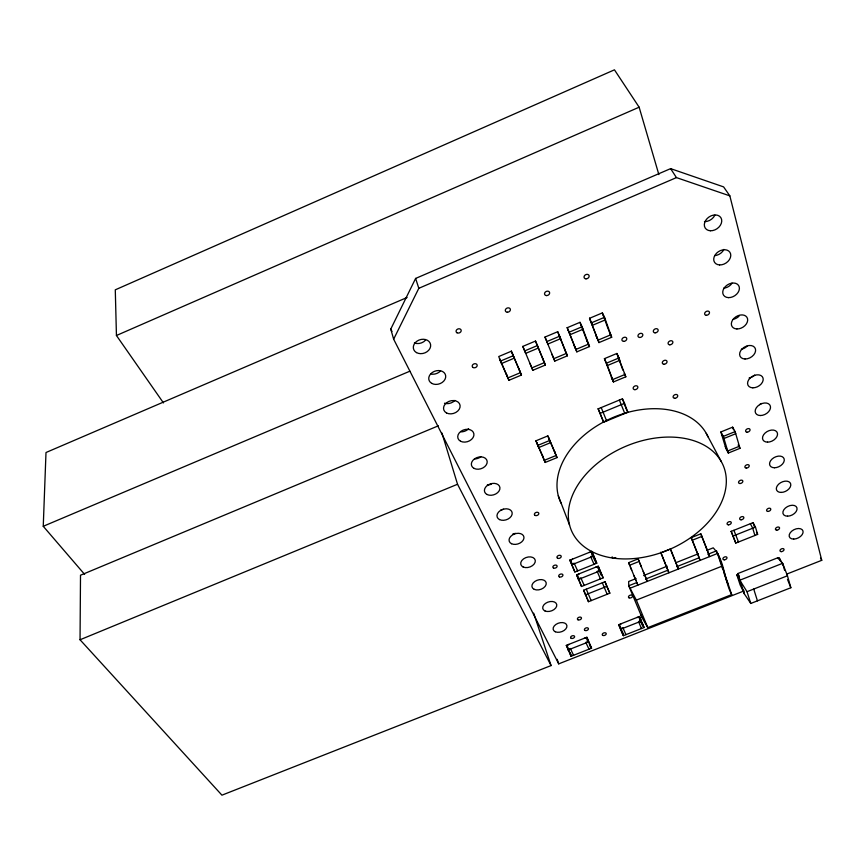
<?xml version="1.0" encoding="UTF-8"?>
<svg xmlns="http://www.w3.org/2000/svg" width="865" height="865" viewBox="0 0 865 865"><rect width="100%" height="100%" fill="white"/><g stroke="black" fill="none" stroke-linecap="round" stroke-linejoin="round"><path stroke-width="1.3" d="M533.683 613.155L551.07 665.574L221.937 795.173L80.045 639.765L80.51 575.214L438.35 425.818M84.629 574.392L43.25 526.288L45.996 452.514L407.101 297.484M744.095 590.892L558.704 663.866L393.651 339.188L390.764 329.089L415.611 278.433L670.613 168.632L723.594 186.883L729.844 195.868L821.75 560.315L786.674 574.122M393.651 339.188L418.811 288.305L676.452 177.606L729.844 195.868M163.442 402.906L116.44 335.501L639.138 107.206L658.86 174.579M43.25 526.288L409.869 371.193M511.366 351.222L498.737 356.542L500.457 361.094L508.934 380.297L521.454 375.053L511.366 351.222L521.454 375.053M522.817 346.4L535.5 341.059L538.387 348.022L525.682 353.374L522.817 346.4L532.818 370.296L545.383 365.03L537.381 345.568L524.644 350.92M554.789 361.094L544.982 337.069L557.709 331.706L567.408 355.807L554.789 361.094L551.881 354.174M567.224 327.705L579.993 322.321L582.069 326.765L589.508 346.562L576.836 351.86L567.224 327.705L576.836 351.86M589.541 318.298L602.364 312.903L604.538 317.304L611.685 337.264L598.969 342.594L589.541 318.298L598.969 342.594M500.457 361.094L513.14 355.764M546.896 341.556L559.687 336.182M569.235 332.16L582.069 326.765M591.66 322.721L604.538 317.304M531.802 367.906L544.399 362.63M553.816 358.683L566.456 353.385M604.408 358.672L616.896 353.461L625.827 376.805L613.447 381.941L604.408 358.672L606.516 363.235M619.07 357.915L606.538 363.138L613.447 381.941M598.191 408.821L622.411 398.808L624.541 403.317L627.806 412.248L603.64 422.207L598.191 408.821L603.64 422.207M600.224 413.351L624.541 403.317M554.303 450.87L557.038 457.596L545.21 462.451L535.922 440.815L547.848 435.895L555.211 452.979M537.695 445.432L549.664 440.49L557.038 457.596M80.045 639.765L457.531 484.259L441.939 432.987M544.28 460.342L556.13 455.477M720.88 431.959L732.633 427.169L735.109 431.603L739.997 448.319L728.33 453.044L725.919 448.589L720.88 431.959L723.313 436.403L728.33 453.044M723.313 436.403L735.109 431.603M569.884 560.185L591.79 551.383L594.936 558.595L596.764 563.234L574.89 571.992L569.884 560.185L574.89 571.992M594.298 559.385L592.73 555.784L590.665 556.606L594.017 564.326L593.823 563.807M571.624 564.845L593.617 556.022L596.764 563.234M576.577 574.847L598.234 566.175L603.132 577.842L581.507 586.481L576.577 574.847L579.766 581.821M578.328 579.496L600.061 570.803L603.132 577.842M628.617 562.683L638.111 558.887L639.192 561.428L629.688 565.234L628.617 562.683L636.045 580.653M691.232 537.652L696.747 551.34A10.639 0.551 67.1 0 1 698.628 556.206L700.099 560.39L691.232 537.652L700.823 533.824L706.316 547.523A10.65 0.638 67.1 0 1 708.186 552.4L709.624 556.606L707.094 550.259M692.433 540.16L702.034 536.332M583.615 590.244L605.003 581.712L609.825 593.206L588.46 601.694L583.615 590.244L586.719 597.055M731.174 531.38L753.101 522.633L755.469 527.109L757.643 534.397L735.769 543.101L731.174 531.38L735.769 543.101M585.356 594.893L606.83 586.34L609.825 593.206M733.477 535.878L755.469 527.109M636.132 578.534L628.671 581.507L628.747 585.756L636.348 600.115L647.809 627.644L731.693 594.612C723.854 580.166 724.913 559.904 713.214 547.848L706.997 550.324M643.592 575.571L667.218 566.164M675.911 562.693L698.293 553.784M645.528 579.085L667.964 570.165M676.679 566.694L699.115 557.774M707.84 554.303L716.566 550.832L722.924 569.83M629.807 588.33L717.799 553.351L731.693 594.612M636.348 600.115L722.156 566.11M737.932 573.517L777.797 557.763L782.62 563.31L787.453 575.776L790.848 587.735L750.788 603.456L744.181 593.649L737.932 573.517L739.38 576.706M743.64 591.984L740.159 584.978L736.883 574.89L738.213 574.371M783.106 565.04L779.376 558.098L778.035 558.628L777.797 557.763M566.316 645.377L586.892 637.245L591.563 648.199L571.03 656.286L566.316 645.377L569.408 651.626M618.713 624.681L639.473 616.486L644.057 627.525L623.341 635.688L618.713 624.681L623.341 635.688M642.749 626.195L640.489 620.821L638.532 621.589L641.462 628.541L641.246 628.033M567.937 650.037L588.589 641.895L591.563 648.199M620.519 629.298L641.354 621.081L639.473 616.486M784.577 570.197L782.62 563.31L739.824 580.199L747.014 591.692L787.453 575.776M639.138 107.206L614.453 69.827L115.283 289.829L116.44 335.501M670.613 168.632L676.452 177.606M634.034 575.809L637.883 585.129L636.802 582.556L628.747 585.756L642.057 617.675L647.809 627.644M820.517 558.163L821.75 560.315M733.531 429.775L732.633 427.169M735.455 433.224L735.726 433.711L723.94 438.512L721.518 434.057M739.11 445.756L739.391 446.254L727.714 450.989L725.292 446.535M738.148 444.988L739.997 448.319M706.229 433.333L721.259 461.564M756.464 532.159L757.643 534.397M750.355 523.736L752.723 528.212L754.907 535.489L754.648 534.992M457.531 484.259L551.07 665.574M733.909 530.288L738.494 542.009L738.234 541.512M390.764 329.089L391.986 331.49M736.883 574.89L740.375 581.896M603.262 315.422L605.446 319.834L592.59 325.24L590.471 320.807M608.625 330.376L610.798 334.798L598.072 340.14L595.953 335.696M569.949 652.394L571.484 655.519M609.511 332.841L611.685 337.264M617.351 354.553L619.048 358.013M619.686 359.808L619.924 360.305L607.414 365.517L607.176 365.019M727.151 582.08L727.973 583.756M624.757 373.972L624.995 374.469L612.593 379.616L612.355 379.119M624.195 373.453L625.827 376.805M611.35 377.367L613.004 380.86M625.676 407.739L627.806 412.248M619.372 400.062L624.779 413.492L624.541 412.983M580.934 324.829L583.01 329.262L570.197 334.647L568.175 330.192M586.502 339.653L588.589 344.108L575.895 349.428L573.873 344.951M587.941 343.21L589.508 346.562M584.21 585.4L580.837 577.896L578.804 578.707L577.452 575.095L579.28 573.765M601.207 407.577L606.657 420.963L606.43 420.455M559.417 335.847L560.661 338.658L547.902 344.032L544.982 337.069M564.467 348.898L567.408 355.807M535.922 440.815L543.436 457.823M621.903 630.65L623.308 633.85M591.833 553.373L593.412 556.984M598.277 568.132L599.294 570.478M599.694 571.733L601.229 575.257M646.209 578.815L647.301 581.377L643.182 571.322M639.473 618.324L641.733 623.697M542.506 358.11L545.383 365.03M631.753 570.262L630.336 566.878M664.828 562.693L660.611 552.216M641.343 566.77L638.111 558.887M535.5 341.059L543.501 360.51M640.997 615.112L642.057 617.675M664.98 563.061L668.915 572.792L660.979 552.735L670.537 548.918L678.387 569.019L671.683 552.497M642.176 622.93L644.057 627.525M640.489 620.821L639.03 617.253L636.867 617.513M787.474 579.388L790.848 587.735M529.975 363.376L532.818 370.296M639.711 562.888L645.809 577.625M671.575 552.205L670.883 550.443M706.208 547.869L700.823 533.824M548.778 438.047L550.594 442.653L538.646 447.583L536.873 442.967M547.848 435.895L549.664 440.49M605.003 581.712L606.83 586.34M625.719 634.153L625.925 634.661L622.919 627.752L620.973 628.52L619.567 624.93L621.308 623.654M598.234 566.175L600.061 570.803M557.709 331.706L565.418 351.32M591.79 551.383L593.617 556.022M594.46 559.385L595.877 562.985M592.73 555.784L591.314 552.173L589.054 552.486M518.643 368.122L520.427 372.674L507.885 377.929L506.155 373.356M606.949 593.747L607.144 594.266L602.332 582.783M512.415 353.666L514.188 358.196L501.527 363.527L499.808 358.975L508.934 380.297M600.224 578.404L600.418 578.923L597.142 571.376L599.175 570.565L597.758 566.964L595.531 567.256M706.337 548.205L706.91 549.74M558.282 495.721L569.548 525.066M542.506 455.725L545.21 462.451M590.936 600.115L591.13 600.634L586.286 589.184M579.993 322.321L587.422 342.097M577.431 570.381L577.625 570.9L574.176 563.223L572.122 564.056L570.77 560.434L572.619 559.093M587.151 598.212L588.46 601.694M580.199 582.988L581.507 586.481M622.411 398.808L625.265 406.626M586.892 637.245L588.589 641.895M589.422 644.328L590.741 647.928M588.805 648.696L589 649.204L585.81 642.392L587.757 641.625L586.438 638.013L584.318 638.262M602.364 312.903L608.182 329.132M616.896 353.461L617.988 356.348M618.172 357.029L622.822 370.004M573.409 654.762L573.592 655.281L570.338 648.501L568.402 649.269L567.137 645.636L568.889 644.36M569.808 652.794L571.03 656.286M557.168 659.303L558.704 663.866M723.778 572.37L726.751 581.237M415.611 278.433L418.811 288.305M747.014 591.692L750.788 603.456M753.729 589.054L757.437 600.84M753.101 522.633L754.183 526.277M743.132 590.071L744.181 593.649M779.376 558.098L780.111 560.661M615.739 557.536A2.206 1.46 -21.1 0 1 613.188 558.314A2.206 1.46 -21.1 0 1 612.182 556.822M515.367 533.305A7.612 5.287 -18.4 0 1 512.815 533.997M503.549 509.204A7.753 5.493 -18.3 0 1 500.954 509.907M491.277 484.162A7.904 5.709 -18.2 0 1 487.309 484.973M480.908 456.742A8.066 5.936 -18.2 0 1 474.463 458.947M468.646 428.716A8.228 6.185 -18.1 0 1 461.099 431.851M454.882 400.419A8.401 6.444 -17.9 0 1 444.491 403.22M440.523 370.934A8.574 6.715 -17.7 0 1 430.575 373.972M425.548 340.161A8.758 7.017 -17.5 0 1 414.378 342.951M761.341 403.479A8.131 5.579 -28.8 0 1 759.535 404.636M754.734 375.096A8.304 5.796 -29.5 0 1 749.122 378.027M747.036 346.238A8.477 6.023 -30.3 0 1 741.327 349.255M739.024 316.19A8.672 6.271 -31.3 0 1 733.206 319.293M732.082 283.136A8.866 6.531 -32.3 0 1 723.648 288.207M723.929 249.412A9.083 6.801 -33.5 0 1 714.793 255.618M714.868 215.158A9.299 7.093 -34.9 0 1 704.467 221.602M561.061 503.171A80.629 55.933 -23.6 0 1 610.517 418.584A80.629 55.933 -23.6 0 1 708.046 436.922M623.708 341.361A2.563 1.925 -27.1 0 0 626.703 338.302A2.563 1.925 -27.1 0 0 622.605 338.204A2.563 1.925 -27.1 0 0 623.708 341.361M669.802 344.8A2.552 1.871 -28.5 0 0 672.829 341.783A2.552 1.871 -28.5 0 0 668.818 341.686A2.552 1.871 -28.5 0 0 669.802 344.8M535.089 515.421A2.303 1.6 -19.4 0 0 538.776 513.929A2.303 1.6 -19.4 0 0 535.922 512.491A2.303 1.6 -19.4 0 0 535.089 515.421M559.374 576.901A2.195 1.449 -19.2 0 0 562.888 575.495A2.195 1.449 -19.2 0 0 560.206 574.219A2.195 1.449 -19.2 0 0 559.374 576.901M578.025 619.816A2.108 1.352 -19.1 0 0 581.421 618.464A2.108 1.352 -19.1 0 0 578.858 617.296A2.108 1.352 -19.1 0 0 578.025 619.816M473.068 367.506A2.563 1.99 -19.9 0 0 477.145 365.798A2.563 1.99 -19.9 0 0 473.858 363.938A2.563 1.99 -19.9 0 0 473.068 367.506M747.111 432.208A2.39 1.622 -27.6 0 0 750.031 429.505A2.39 1.622 -27.6 0 0 746.354 429.473A2.39 1.622 -27.6 0 0 747.111 432.208M634.878 389.661A2.476 1.806 -25.9 0 0 637.797 386.763A2.476 1.806 -25.9 0 0 633.84 386.698A2.476 1.806 -25.9 0 0 634.878 389.661M456.98 332.766A2.627 2.087 -20 0 0 461.164 330.992A2.627 2.087 -20 0 0 457.769 329.024A2.627 2.087 -20 0 0 456.98 332.766M507.333 312.222A2.638 2.098 -23.3 0 0 510.274 309A2.638 2.098 -23.3 0 0 505.928 308.87A2.638 2.098 -23.3 0 0 507.333 312.222M546.529 295.581A2.66 2.098 -25.8 0 0 549.534 292.327A2.66 2.098 -25.8 0 0 545.21 292.175A2.66 2.098 -25.8 0 0 546.529 295.581M585.973 278.833A2.682 2.108 -28.2 0 0 589.054 275.546A2.682 2.108 -28.2 0 0 584.74 275.384A2.682 2.108 -28.2 0 0 585.973 278.833M674.743 398.278A2.454 1.752 -26.8 0 0 677.673 395.435A2.454 1.752 -26.8 0 0 673.803 395.381A2.454 1.752 -26.8 0 0 674.743 398.278M706.327 315.293A2.606 1.903 -30.6 0 0 709.441 312.2A2.606 1.903 -30.6 0 0 705.408 312.07A2.606 1.903 -30.6 0 0 706.327 315.293M776.792 530.159A2.206 1.395 -25.7 0 0 779.527 527.769A2.206 1.395 -25.7 0 0 776.132 527.812A2.206 1.395 -25.7 0 0 776.792 530.159M629.06 597.834A2.13 1.362 -20.9 0 0 632.499 596.472A2.13 1.362 -20.9 0 0 629.99 595.261A2.13 1.362 -20.9 0 0 629.06 597.834M571.214 638.338A2.087 1.319 -18.7 0 0 574.565 637.008A2.087 1.319 -18.7 0 0 572.024 635.883A2.087 1.319 -18.7 0 0 571.214 638.338M767.99 511.431A2.238 1.438 -26 0 0 770.758 508.977A2.238 1.438 -26 0 0 767.309 509.009A2.238 1.438 -26 0 0 767.99 511.431M728.514 524.828A2.227 1.438 -24.8 0 0 731.239 522.395A2.227 1.438 -24.8 0 0 727.757 522.438A2.227 1.438 -24.8 0 0 728.514 524.828M741.089 519.8A2.238 1.438 -25.2 0 0 743.824 517.367A2.238 1.438 -25.2 0 0 740.354 517.4A2.238 1.438 -25.2 0 0 741.089 519.8M585.01 630.466A2.098 1.33 -19.2 0 0 588.384 629.136A2.098 1.33 -19.2 0 0 585.854 627.99A2.098 1.33 -19.2 0 0 585.01 630.466M724.308 559.828A2.173 1.373 -23.9 0 0 726.957 557.503A2.173 1.373 -23.9 0 0 723.562 557.568A2.173 1.373 -23.9 0 0 724.308 559.828M557.611 558.26A2.217 1.492 -19.5 0 0 561.169 556.822A2.217 1.492 -19.5 0 0 558.444 555.503A2.217 1.492 -19.5 0 0 557.611 558.26M664.006 364.241A2.519 1.838 -27.6 0 0 666.991 361.278A2.519 1.838 -27.6 0 0 663.012 361.202A2.519 1.838 -27.6 0 0 664.006 364.241M655.065 332.83A2.573 1.914 -28.5 0 0 658.103 329.77A2.573 1.914 -28.5 0 0 654.037 329.662A2.573 1.914 -28.5 0 0 655.065 332.83M639.743 337.48A2.573 1.914 -27.8 0 0 642.76 334.409A2.573 1.914 -27.8 0 0 638.684 334.312A2.573 1.914 -27.8 0 0 639.743 337.48M553.535 568.024A2.206 1.471 -19.2 0 0 557.071 566.597A2.206 1.471 -19.2 0 0 554.357 565.299A2.206 1.471 -19.2 0 0 553.535 568.024M740.018 483.524A2.292 1.514 -26.1 0 0 742.819 480.972A2.292 1.514 -26.1 0 0 739.261 480.983A2.292 1.514 -26.1 0 0 740.018 483.524M746.354 468.095A2.325 1.546 -26.6 0 0 749.198 465.5A2.325 1.546 -26.6 0 0 745.608 465.5A2.325 1.546 -26.6 0 0 746.354 468.095M602.829 635.407A2.076 1.308 -19.6 0 0 606.181 634.088A2.076 1.308 -19.6 0 0 603.694 632.964A2.076 1.308 -19.6 0 0 602.829 635.407M781.322 551.632A2.173 1.352 -25.3 0 0 784.014 549.307A2.173 1.352 -25.3 0 0 780.684 549.361A2.173 1.352 -25.3 0 0 781.322 551.632M555.298 631.764A7.136 4.563 -18.5 0 0 566.77 627.233A7.136 4.563 -18.5 0 0 558.033 623.308A7.136 4.563 -18.5 0 0 555.298 631.764M544.95 610.939A7.266 4.725 -18.4 0 0 556.617 606.311A7.266 4.725 -18.4 0 0 547.675 602.213A7.266 4.725 -18.4 0 0 544.95 610.939M534.213 589.346A7.396 4.898 -18.4 0 0 546.085 584.621A7.396 4.898 -18.4 0 0 536.927 580.339A7.396 4.898 -18.4 0 0 534.213 589.346M523.076 566.964A7.526 5.093 -18.4 0 0 535.165 562.12A7.526 5.093 -18.4 0 0 525.779 557.644A7.526 5.093 -18.4 0 0 523.076 566.964M511.529 543.717A7.677 5.287 -18.3 0 0 523.822 538.765A7.677 5.287 -18.3 0 0 514.199 534.083A7.677 5.287 -18.3 0 0 511.529 543.717M499.527 519.584A7.817 5.493 -18.3 0 0 512.048 514.513A7.817 5.493 -18.3 0 0 502.176 509.604A7.817 5.493 -18.3 0 0 499.527 519.584M487.049 494.499A7.969 5.709 -18.2 0 0 499.808 489.298A7.969 5.709 -18.2 0 0 489.677 484.162A7.969 5.709 -18.2 0 0 487.049 494.499M474.074 468.397A8.131 5.947 -18.1 0 0 487.071 463.067A8.131 5.947 -18.1 0 0 476.669 457.682A8.131 5.947 -18.1 0 0 474.074 468.397M460.558 441.236A8.304 6.196 -18 0 0 473.815 435.765A8.304 6.196 -18 0 0 463.121 430.11A8.304 6.196 -18 0 0 460.558 441.236M446.481 412.929A8.477 6.455 -17.9 0 0 460.007 407.318A8.477 6.455 -17.9 0 0 449 401.371A8.477 6.455 -17.9 0 0 446.481 412.929M431.808 383.411A8.65 6.736 -17.7 0 0 445.605 377.648A8.65 6.736 -17.7 0 0 434.273 371.399A8.65 6.736 -17.7 0 0 431.808 383.411M416.487 352.596A8.845 7.039 -17.5 0 0 430.565 346.67A8.845 7.039 -17.5 0 0 418.909 340.107A8.845 7.039 -17.5 0 0 416.487 352.596M793.713 539.09A7.428 4.639 -26 0 0 803.012 531.088A7.428 4.639 -26 0 0 791.659 531.218A7.428 4.639 -26 0 0 793.713 539.09M787.518 516.178A7.569 4.812 -26.4 0 0 796.968 507.939A7.569 4.812 -26.4 0 0 785.388 508.025A7.569 4.812 -26.4 0 0 787.518 516.178M781.106 492.423A7.72 4.985 -26.9 0 0 790.697 483.935A7.72 4.985 -26.9 0 0 778.889 483.957A7.72 4.985 -26.9 0 0 781.106 492.423M774.435 467.76A7.872 5.179 -27.4 0 0 784.177 459.001A7.872 5.179 -27.4 0 0 772.142 458.969A7.872 5.179 -27.4 0 0 774.435 467.76M767.515 442.145A8.034 5.374 -28 0 0 777.419 433.106A8.034 5.374 -28 0 0 765.125 433.008A8.034 5.374 -28 0 0 767.515 442.145M760.313 415.524A8.196 5.579 -28.6 0 0 770.391 406.193A8.196 5.579 -28.6 0 0 757.827 406.02A8.196 5.579 -28.6 0 0 760.313 415.524M752.831 387.823A8.369 5.806 -29.3 0 0 763.071 378.189A8.369 5.806 -29.3 0 0 750.247 377.929A8.369 5.806 -29.3 0 0 752.831 387.823M745.035 358.997A8.553 6.033 -30.1 0 0 755.459 349.017A8.553 6.033 -30.1 0 0 742.343 348.692A8.553 6.033 -30.1 0 0 745.035 358.997M736.915 328.949A8.747 6.282 -31 0 0 747.522 318.634A8.747 6.282 -31 0 0 734.104 318.212A8.747 6.282 -31 0 0 736.915 328.949M728.449 297.625A8.953 6.552 -32.1 0 0 739.24 286.931A8.953 6.552 -32.1 0 0 725.519 286.412A8.953 6.552 -32.1 0 0 728.449 297.625M719.604 264.928A9.169 6.823 -33.2 0 0 730.601 253.845A9.169 6.823 -33.2 0 0 716.544 253.218A9.169 6.823 -33.2 0 0 719.604 264.928M710.37 230.76A9.396 7.115 -34.6 0 0 721.561 219.267A9.396 7.115 -34.6 0 0 707.181 218.521A9.396 7.115 -34.6 0 0 710.37 230.76M614.615 558.293A82.575 56.009 -23.3 0 0 725.962 475.523A82.575 56.009 -23.3 0 0 601.359 460.234A82.575 56.009 -23.3 0 0 614.615 558.293"/></g></svg>
